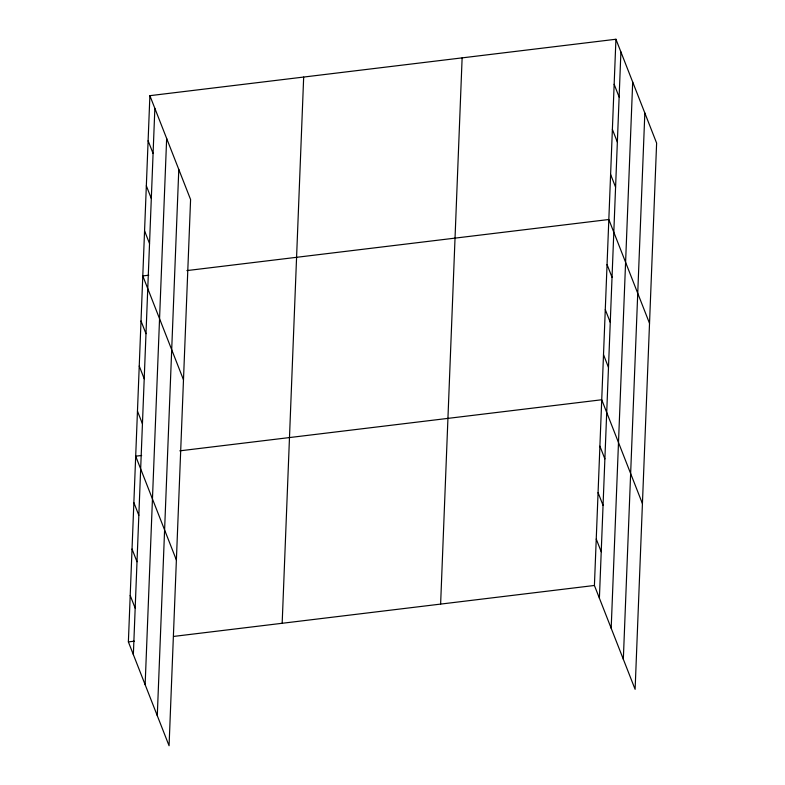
<?xml version="1.0" encoding="UTF-8"?>
<svg xmlns="http://www.w3.org/2000/svg" width="785" height="785" viewBox="0 0 785 785"><rect width="100%" height="100%" fill="white"/><g stroke="black" fill="none" stroke-linecap="round" stroke-linejoin="round"><path stroke-width="1.18" d="M149.886 95.672L190.588 199.527L169.069 745.75L128.377 641.904L149.886 95.672L615.931 39.25L656.623 143.096L635.114 689.328L594.412 585.473L615.931 39.25M133.352 654.602L154.861 108.379M145.137 684.677L166.655 138.454M157.285 715.675L178.794 169.442M282.168 623.28L303.677 77.058M440.62 604.097L462.129 57.874M599.397 598.18L620.906 51.947M611.181 628.255L632.69 82.032M623.329 659.243L644.838 113.02M148.748 275.211L142.792 275.927L183.484 379.783M186.899 270.589L608.826 219.506L649.529 323.351M141.653 455.467L135.687 456.183L176.389 560.029M179.804 450.845L601.732 399.761L642.424 503.607M128.377 641.904L134.333 641.178M173.681 636.419L594.412 585.473M614.155 84.309L619.13 97.016M612.379 129.378L617.353 142.075M610.602 174.437L615.577 187.144M607.05 264.565L612.035 277.272M605.284 309.633L610.259 322.331M603.508 354.692L608.483 367.4M599.907 446.184L604.882 458.891M598.072 492.617L603.047 505.314M596.247 539.05L601.222 551.747M148.11 140.741L153.085 153.438M146.334 185.8L151.309 198.507M144.558 230.868L149.542 243.566M141.015 320.996L145.99 333.694M139.239 366.055L144.214 378.753M137.463 411.124L142.438 423.822M133.862 502.616L138.837 515.313M132.027 549.039L137.012 561.746M130.202 595.472L135.177 608.169"/></g></svg>
